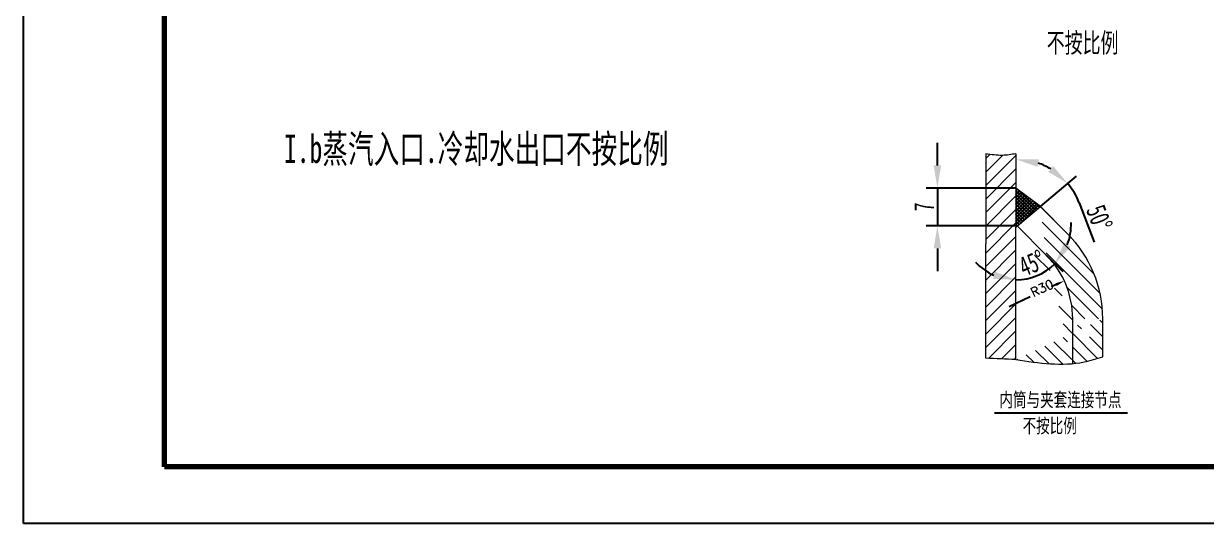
# Model space of a CAD drawing. Header units: millimetres. Extents: x -3150 to 3150, y -4455 to 4455.
# Drawn here: x -3150 to -3, y -4455 to -3125 of the extents above; entities that cross this region are included whole.
import ezdxf

# ---------------------------------------------------------------- set-up
doc = ezdxf.new("R2010")
doc.units = ezdxf.units.MM
doc.layers.get('Defpoints').update_dxf_attribs({"color": 3, "lineweight": 0})
doc.layers.add('5剖面线层', color=2, linetype='Continuous')
for name, color, linetype, lineweight in [('B 细实线', 7, 'Continuous', 20), ('CAXA0', 7, 'Continuous', 70), ('CAXA3', 7, 'Continuous', 25), ('CAXA4', 3, 'Continuous', 25)]:
    doc.layers.add(name, color=color, linetype=linetype, lineweight=lineweight)
doc.styles.get("Standard").update_dxf_attribs({"font": 'txt', "bigfont": 'gbcbig.shx'})
doc.styles.add('标准', font='SIMFANG.TTF', dxfattribs={"width": 0.667})
doc.dimstyles.new('标准', dxfattribs={"dimscale": 15, "dimtxt": 3.5, "dimasz": 4, "dimexe": 2, "dimexo": 0, "dimtad": 1, "dimdsep": 46, "dimtxsty": '标准', "dimcen": 0, "dimdle": 6, "dimazin": 2, "dimtfac": 1, "dimtdec": 3, "dimtmove": 0, "dimatfit": 3, "dimfxl": 0, "dimtolj": 1, "dimtzin": 0, "dimarcsym": 0})

# ---------------------------------------------------------------- blocks, each defined once
blk = doc.blocks.new('CAXBLOCK0', base_point=(3000, -4305))
at = {"layer": 'CAXA0', "color": 0, "linetype": 'Continuous', "lineweight": 25}
for p, q in [((-3150, -4455), (-3150, 4455)), ((3150, -4455), (-3150, -4455))]:
    blk.add_line(p, q, dxfattribs=at)
at = {"layer": 'CAXA0', "color": 0, "linetype": 'Continuous', "lineweight": 70}
for p, q in [((-2775, -4305), (-2775, 4305)), ((3000, -4305), (-2775, -4305))]:
    blk.add_line(p, q, dxfattribs=at)
blk = doc.blocks.new('*D185')
at = {"layer": 'CAXA4', "color": 0, "linetype": 'Continuous', "lineweight": -2}
for p, q in [((-718.7, -3502.8), (-718.7, -3442.8)), ((-509.7, -3562.8), (-748.7, -3562.8)), ((-718.7, -3562.8), (-718.7, -3663.6)), ((-506.5, -3663.6), (-748.7, -3663.6)), ((-718.7, -3723.6), (-718.7, -3783.6))]:
    blk.add_line(p, q, dxfattribs=at)
at = {"layer": 'CAXA4', "color": 0, "linetype": 'Continuous'}
for points in [[(-728.7, -3502.8), (-708.7, -3502.8), (-718.7, -3562.8)], [(-728.7, -3723.6), (-708.7, -3723.6), (-718.7, -3663.6)]]:
    blk.add_solid(points, dxfattribs=at)
at = {"layer": 'Defpoints', "color": 0, "linetype": 'Continuous'}
for p in [(-509.7, -3562.8), (-718.7, -3663.6), (-506.5, -3663.6)]:
    blk.add_point(p, dxfattribs=at)
at = {"layer": 'CAXA4', "color": 0, "linetype": 'Continuous', "lineweight": 25, "insert": (-754.3, -3613.2), "char_height": 52.5, "attachment_point": 5, "rotation": 90, "style": '标准'}
blk.add_mtext('\\A1;7', dxfattribs=at)
blk = doc.blocks.new('*D186')
at = {"layer": 'CAXA4', "color": 0, "linetype": 'Continuous', "lineweight": -2}
for p, q in [((-444.7, -3612.3), (-348.6, -3531.6)), ((-341.2, -3602.6), (-301.6, -3706.7))]:
    blk.add_line(p, q, dxfattribs=at)
for start, end in [(59.1532, 70.8468), (20.8468, 40)]:
    blk.add_arc((-509.7, -3666.8), 180.3, start, end, dxfattribs=at)
at = {"layer": 'CAXA4', "color": 0, "linetype": 'Continuous'}
for points in [[(-452.2, -3506.3), (-448.9, -3486.6), (-509.7, -3486.5)], [(-410.8, -3504.4), (-423.8, -3519.6), (-371.6, -3550.9)]]:
    blk.add_solid(points, dxfattribs=at)
at = {"layer": 'Defpoints', "color": 0, "linetype": 'Continuous'}
for p in [(-509.7, -3471.6), (-458, -3494.1), (-444.7, -3612.3), (-509.7, -3666.8), (-509.7, -3666.8)]:
    blk.add_point(p, dxfattribs=at)
at = {"layer": 'CAXA4', "color": 0, "linetype": 'Continuous', "lineweight": 25, "insert": (-288.1, -3642), "char_height": 52.5, "attachment_point": 5, "rotation": 290.8468, "style": '标准'}
blk.add_mtext('\\A1;50°', dxfattribs=at)
blk = doc.blocks.new('*D187')
at = {"layer": 'CAXA4', "color": 0, "linetype": 'Continuous', "lineweight": -2}
blk.add_line((-429, -3741.1), (-384.8, -3785.3), dxfattribs=at)
for start, end in [(338.6057, 2.2114), (222.7886, 246.3943), (270, 315)]:
    blk.add_arc((-509.7, -3660.4), 146.7, start, end, dxfattribs=at)
at = {"layer": 'CAXA4', "color": 0, "linetype": 'Continuous'}
for points in [[(-364.8, -3719.4), (-381.5, -3708.4), (-406, -3764.1)], [(-566.4, -3785), (-570.5, -3804.6), (-509.7, -3807)]]:
    blk.add_solid(points, dxfattribs=at)
at = {"layer": 'Defpoints', "color": 0, "linetype": 'Continuous'}
for p in [(-509.7, -3666.8), (-506.5, -3663.6), (-429, -3741.1), (-471.8, -3802.1), (-509.7, -4019.2)]:
    blk.add_point(p, dxfattribs=at)
at = {"layer": 'CAXA4', "color": 0, "linetype": 'Continuous', "lineweight": 25, "insert": (-467.2, -3763), "char_height": 52.5, "attachment_point": 5, "rotation": 22.5, "style": '标准'}
blk.add_mtext('\\A1;45°', dxfattribs=at)

msp = doc.modelspace()

# ---------------------------------------------------------------- hatches: boundary and pattern name
at = {"layer": '5剖面线层'}
h = msp.add_hatch(dxfattribs=at)
h.set_pattern_fill('ANSI37', color=4, scale=2, style=0)
h.set_pattern_definition([(45, (-1111.481, 22301.9205), (-4.490128, 4.490128), []), (135, (-1111.481, 22301.9205), (-4.490128, -4.490128), [])])
h.paths.add_polyline_path([(-444.722, -3612.264), (-509.741, -3562.793), (-509.741, -3666.821)])
at = {"layer": 'B 细实线'}
h = msp.add_hatch(dxfattribs=at)
h.set_pattern_fill('ANSI31', color=4, style=0)
h.set_pattern_definition([(45, (-12992.158, -1087.262), (-17.96051, 17.96051), [])])
edge = h.paths.add_edge_path()
edge.add_spline(control_points=[(-509.741, -3471.634), (-521.792, -3473.655), (-548.413, -3478.119), (-575.122, -3473.928), (-589.741, -3471.634)], knot_values=[0, 0, 0, 0, 4.55308513, 10.05784845, 10.05784845, 10.05784845, 10.05784845], degree=3, periodic=0)
edge.add_line((-589.741, -3471.634), (-589.741, -3711.634))
edge.add_line((-589.741, -3711.634), (-589.741, -4015.634))
edge.add_spline(control_points=[(-589.741, -4015.634), (-563.076, -4016.997), (-536.411, -4018.361), (-509.741, -4019.215)], knot_values=[28.8890846, 28.8890846, 28.8890846, 28.8890846, 38.89808214, 38.89808214, 38.89808214, 38.89808214], degree=3, periodic=0)
edge.add_line((-509.741, -4019.215), (-509.741, -3666.821))
edge.add_line((-509.741, -3666.821), (-509.741, -3471.634))
h = msp.add_hatch(dxfattribs=at)
h.set_pattern_fill('ANSI31', color=4, angle=90, style=0)
h.set_pattern_definition([(135, (-12992.158, -1087.262), (-17.96051, -17.96051), [])])
edge = h.paths.add_edge_path()
edge.add_line((-509.741, -3666.821), (-444.722, -3612.264))
edge.add_line((-506.522, -3663.602), (-428.974, -3741.149))
edge.add_line((-444.722, -3612.264), (-372.405, -3684.581))
edge.add_ellipse((-598.679, -3910.855), major_axis=(-226.274, 226.274), ratio=1, start_angle=225, end_angle=270)
edge.add_ellipse((-598.679, -3910.855), major_axis=(169.706, 169.706), ratio=1, start_angle=315, end_angle=360)
edge.add_line((-358.679, -4029.984), (-358.679, -3910.855))
edge.add_line((-278.679, -4011.781), (-278.679, -3910.855))
edge.add_spline(control_points=[(-509.715, -4019.215), (-448.457, -4028.428), (-369.755, -4040.265), (-295.204, -4016.949), (-278.679, -4011.781)], knot_values=[0, 0, 0, 0, 22.67124873, 29.12724642, 29.12724642, 29.12724642, 29.12724642], degree=3, periodic=0)

# ---------------------------------------------------------------- linework, layer by layer
for points, knots in [([(-509.741, -3471.634), (-521.792, -3473.655), (-548.413, -3478.119), (-575.122, -3473.928), (-589.741, -3471.634)], [0, 0, 0, 0, 4.55308513, 10.05784845, 10.05784845, 10.05784845, 10.05784845]), ([(-509.715, -4019.215), (-448.457, -4028.428), (-369.755, -4040.265), (-295.204, -4016.949), (-278.679, -4011.781)], [0, 0, 0, 0, 22.67124873, 29.12724642, 29.12724642, 29.12724642, 29.12724642])]:
    msp.add_open_spline(points, degree=3, knots=knots, dxfattribs=at)
msp.add_open_spline([(-509.715, -4019.215), (-536.394, -4018.362), (-563.067, -4016.998), (-589.741, -4015.634)], degree=3, dxfattribs=at)
at = {"layer": 'CAXA0', "linetype": 'Continuous', "lineweight": 18}
for p, q in [((-589.741, -3471.634), (-589.741, -3711.634)), ((-509.741, -3471.634), (-509.741, -3666.821)), ((-444.722, -3612.264), (-509.741, -3562.793)), ((-509.741, -3666.821), (-444.722, -3612.264)), ((-444.722, -3612.264), (-372.405, -3684.581)), ((-509.741, -4019.215), (-509.741, -3666.821)), ((-506.522, -3663.602), (-428.974, -3741.149)), ((-589.741, -4015.634), (-589.741, -3711.634)), ((-358.679, -4029.984), (-358.679, -3910.855)), ((-278.679, -4011.781), (-278.679, -3910.855))]:
    msp.add_line(p, q, dxfattribs=at)
for major_axis, start_param, end_param in [((-226.274, 226.274), 3.92699082, 4.71238898), ((169.706, 169.706), 5.49778714, 6.28318531)]:
    msp.add_ellipse((-598.679, -3910.855), major_axis=major_axis, ratio=1, start_param=start_param, end_param=end_param, dxfattribs=at)
at = {"layer": 'CAXA3', "linetype": 'Continuous', "lineweight": 25}
msp.add_line((-566.851, -4160.697), (-213.088, -4160.697), dxfattribs=at)
at = {"layer": 'CAXA4', "linetype": 'Continuous', "lineweight": 25}
for p, q in [((-402.794, -3819.834), (-414.904, -3825.461)), ((-528.121, -3878.069), (-471.532, -3851.774))]:
    msp.add_line(p, q, dxfattribs=at)
at = {"layer": 'CAXA4', "linetype": 'Continuous', "lineweight": 18}
msp.add_solid([(-404.479, -3816.207), (-401.108, -3823.462), (-381.029, -3809.721)], dxfattribs=at)

# ---------------------------------------------------------------- block references
at = {"layer": 'CAXA0', "linetype": 'Continuous', "lineweight": 70}
msp.add_blockref('CAXBLOCK0', (3000, -4305), dxfattribs=at)

# ---------------------------------------------------------------- texts
at = {"layer": 'CAXA4', "linetype": 'Continuous', "lineweight": 25}
msp.add_text('R30', height=24, rotation=24.922537, dxfattribs=at).set_placement((-463.576, -3853.299))
at = {"layer": 'CAXA4', "linetype": 'Continuous', "lineweight": 25, "style": '标准', "width": 0.7}
for s, p in [('内筒与夹套连接节点', (-553.718, -4144.954)), ('不按比例', (-492.07, -4214.279))]:
    msp.add_text(s, height=37.8, dxfattribs=at).set_placement(p)
at = {"layer": 'CAXA4', "color": 6, "linetype": 'Continuous', "lineweight": 25, "attachment_point": 1, "style": '标准'}
for s, insert, char_height in [('\\fFangSong_GB2312|b0|i0|p34;不按比例', (-427.851, -3150.134), 52.5), ('\\fFangSong_GB2312|b0|i0|p34;I.b蒸汽入口.冷却水出口不按比例', (-2457.318, -3420.92), 75)]:
    msp.add_mtext(s, dxfattribs=dict(at, insert=insert, char_height=char_height))

# ---------------------------------------------------------------- dimensions: what is measured, and where the dimension line sits
at = {"layer": 'CAXA4', "linetype": 'Continuous', "lineweight": 25}
dim = msp.add_linear_dim(base=(-718.681, -3663.602), p1=(-509.741, -3562.793), p2=(-506.522, -3663.602), angle=90, text='7', dimstyle='标准', dxfattribs=at)
dim.commit()
dim.dimension.update_dxf_attribs({"geometry": '*D185', "text_midpoint": (-754.306, -3613.197)})
for base, line1, line2, picture, middle in [((-458.023, -3494.071), ((-509.741, -3666.821), (-444.722, -3612.264)), ((-509.741, -3471.634), (-509.741, -3666.821)), '*D186', (-288.121, -3641.982)), ((-471.78, -3802.052), ((-509.741, -4019.215), (-509.741, -3666.821)), ((-506.522, -3663.602), (-428.974, -3741.149)), '*D187', (-467.247, -3762.972))]:
    dim = msp.add_angular_dim_2l(base=base, line1=line1, line2=line2, dimstyle='标准', dxfattribs=at)
    dim.commit()
    dim.dimension.update_dxf_attribs({"geometry": picture, "text_midpoint": middle})

doc.saveas('drawing.dxf')
